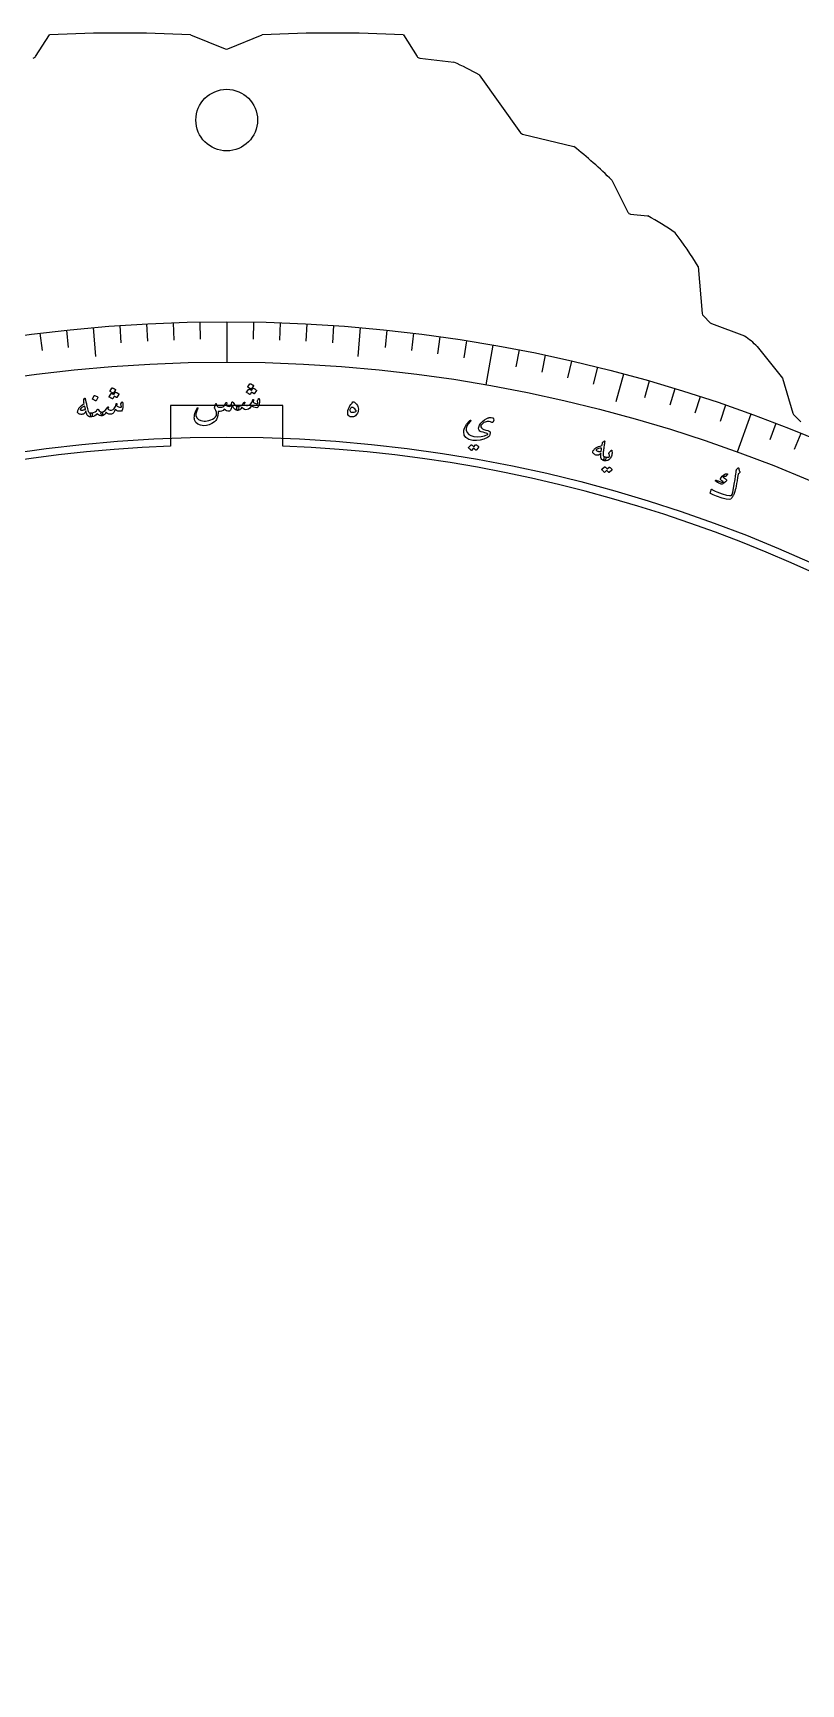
# Model space of a CAD drawing. Header units: millimetres. Extents: x -65 to 65, y -65 to 77.
# Drawn here: x -8.2 to 24.2, y 7.2 to 76.9 of the extents above; entities that cross this region are included whole.
import ezdxf

# ---------------------------------------------------------------- set-up
doc = ezdxf.new("R2010")
doc.units = ezdxf.units.MM
for name, color, linetype in [('CUT_INNER', 6, 'Continuous'), ('CUT_OUTER', 1, 'Continuous'), ('ENGRAVE', 7, 'Continuous'), ('ENGRAVE_FINE', 8, 'Continuous'), ('TEXT', 5, 'Continuous')]:
    doc.layers.add(name, color=color, linetype=linetype)

msp = doc.modelspace()

# ---------------------------------------------------------------- linework, layer by layer
at = {"layer": 'CUT_INNER'}
for points in [[(2.375, 61.135), (-2.375, 61.135), (-2.375, 59.4273)], [(2.375, 59.4273), (2.375, 61.135)]]:
    msp.add_lwpolyline(points, dxfattribs=at)
msp.add_circle((0, 73.1806), 1.3, dxfattribs=at)
for centre, radius, start, end in [((0.0001, -0.0002), 59.4749, 92.288724, 16.523657), ((0.0006, 0.0004), 59.4743, 16.523207, 87.71201)]:
    msp.add_arc(centre, radius, start, end, dxfattribs=at)
at = {"layer": 'CUT_OUTER'}
for points in [[(-8.0634, 75.8631), (-7.4816, 76.7774), (-7.4794, 76.7804)], [(-1.5243, 76.7804), (-1.5209, 76.7792), (-0.0701, 76.1821)], [(0.0441, 76.1821), (1.4942, 76.7792), (1.4976, 76.7804)], [(7.4528, 76.7804), (7.4549, 76.7774), (8.0374, 75.863)], [(8.1463, 75.7947), (9.583, 75.6253), (9.5862, 75.6248)], [(10.6527, 75.0918), (10.655, 75.0889), (12.398, 72.6486)], [(12.4851, 72.59), (14.6494, 72.0703), (14.6529, 72.0692)], [(16.2525, 70.6471), (16.2542, 70.644), (16.9272, 69.298)], [(17.0449, 69.216), (17.7597, 69.1371), (17.7638, 69.1364)], [(19.897, 67.0032), (19.8975, 66.9994), (20.0699, 65.0135)], [(20.1132, 64.9204), (20.4072, 64.6265)], [(20.4606, 64.5921), (21.8484, 64.0713), (21.8522, 64.0696)], [(22.3884, 63.6223), (23.4504, 62.2949), (23.4525, 62.292), (23.4537, 62.2886), (23.8865, 60.8175)], [(23.9243, 60.7538), (24.2329, 60.4452)]]:
    msp.add_lwpolyline(points, dxfattribs=at)
for centre, radius, start, end in [((-4.5018, 17.5576), 59.2977, 87.121798, 92.878337), ((4.4751, 15.8872), 60.966, 87.200492, 92.799379), ((-0.013, 76.3208), 0.15, 247.627302, 292.381375), ((-8.1899, 75.9436), 0.15, 276.721275, 327.531273), ((8.1639, 75.9436), 0.15, 212.495836, 263.275859), ((3.9832, 63.0793), 13.7397, 60.960307, 65.934005), ((12.5201, 72.7358), 0.15, 215.537678, 256.497295), ((1.0077, 55.1107), 21.7666, 45.542794, 51.179138), ((17.0613, 69.3651), 0.15, 206.565051, 263.69557), ((11.9244, 58.3511), 12.2646, 55.226135, 61.568096), ((5.8088, 58.3662), 16.5249, 31.511182, 37.497293), ((20.2193, 65.0265), 0.15, 184.961093, 225), ((20.5133, 64.7325), 0.15, 225, 249.432477), ((19.9138, 61.2016), 3.4617, 44.370062, 55.946761), ((24.0304, 60.8599), 0.15, 196.393543, 225)]:
    msp.add_arc(centre, radius, start, end, dxfattribs=at)
at = {"layer": 'ENGRAVE'}
for points in [[(-5.6362, 64.4224), (-5.5303, 63.2115)], [(0, 64.6685), (0, 62.9668)], [(5.6362, 64.4224), (5.5303, 63.2115)], [(11.2296, 63.686), (10.9341, 62.0102)], [(16.7374, 62.465), (16.4228, 61.2909)], [(22.1179, 60.7685), (21.5359, 59.1694)]]:
    msp.add_lwpolyline(points, dxfattribs=at)
for radius in [64.6685, 62.9668, 59.8065]:
    msp.add_circle((0, 0), radius, dxfattribs=at)
at = {"layer": 'ENGRAVE_FINE'}
for points in [[(-7.8811, 64.1865), (-7.7922, 63.4626)], [(-6.7597, 64.3142), (-6.6835, 63.5889)], [(-4.511, 64.511), (-4.4602, 63.7834)], [(-3.3845, 64.5799), (-3.3463, 63.8516)], [(-2.2569, 64.6291), (-2.2314, 63.9002)], [(-1.1286, 64.6587), (-1.1159, 63.9295)], [(1.1286, 64.6587), (1.1159, 63.9295)], [(2.2569, 64.6291), (2.2314, 63.9002)], [(3.3845, 64.5799), (3.3463, 63.8516)], [(4.511, 64.511), (4.4602, 63.7834)], [(6.7597, 64.3142), (6.6835, 63.5889)], [(7.8811, 64.1865), (7.7922, 63.4626)], [(9.0001, 64.0392), (8.8986, 63.3169)], [(10.1164, 63.8723), (10.0023, 63.152)], [(12.3393, 63.4804), (12.2002, 62.7645)], [(13.4453, 63.2553), (13.2937, 62.542)], [(14.5472, 63.0111), (14.3832, 62.3004)], [(15.6447, 62.7476), (15.4683, 62.0399)], [(17.8251, 62.1634), (17.624, 61.4623)], [(18.9072, 61.8428), (18.694, 61.1454)], [(19.9837, 61.5034), (19.7583, 60.8098)], [(21.054, 61.1453), (20.8166, 60.4557)], [(23.1751, 60.3732), (22.9138, 59.6924)], [(24.2252, 59.9596), (23.952, 59.2834)]]:
    msp.add_lwpolyline(points, dxfattribs=at)
at = {"layer": 'TEXT'}
for points in [[(0.9824, 62.0536), (0.9848, 62.0558), (0.988, 62.0571), (0.9921, 62.0575), (0.9972, 62.057), (1.0152, 62.05), (1.0326, 62.0423), (1.0495, 62.0339), (1.0657, 62.0249), (1.0815, 62.0151), (1.0969, 62.0044), (1.1119, 61.9927), (1.1266, 61.9802), (1.1302, 61.9757), (1.1319, 61.9715), (1.1319, 61.9675), (1.13, 61.9638), (1.0394, 61.8272), (1.0361, 61.8247), (1.032, 61.8246), (1.027, 61.8267), (1.0211, 61.8311), (1.016, 61.8348), (1.0079, 61.8404), (0.9969, 61.8479), (0.983, 61.8572), (0.9658, 61.8684), (0.9453, 61.8814), (0.9213, 61.8963), (0.8938, 61.9131), (0.8902, 61.9159), (0.8884, 61.9186), (0.8884, 61.9214), (0.8903, 61.9241)], [(-5.9989, 61.4328), (-5.9892, 61.4452), (-5.9809, 61.4474), (-5.974, 61.4394), (-5.9683, 61.4212), (-5.9659, 61.4101), (-5.9625, 61.3948), (-5.958, 61.3753), (-5.9523, 61.3515), (-5.9457, 61.3233), (-5.9381, 61.2903), (-5.9297, 61.2527), (-5.9203, 61.2103), (-5.9111, 61.1687), (-5.9028, 61.1314), (-5.8956, 61.0985), (-5.8893, 61.07), (-5.8841, 61.0459), (-5.8799, 61.0263), (-5.8767, 61.0114), (-5.8745, 61.0011), (-5.8589, 60.936), (-5.8406, 60.8861), (-5.8197, 60.8512), (-5.7962, 60.8314), (-5.7803, 60.8244), (-5.7615, 60.8206), (-5.7398, 60.82), (-5.7152, 60.8227), (-5.7005, 60.8216), (-5.6886, 60.8156), (-5.6797, 60.8044), (-5.6738, 60.7882), (-5.6703, 60.7683), (-5.6691, 60.748), (-5.6702, 60.7273), (-5.6734, 60.7061), (-5.6784, 60.6878), (-5.6845, 60.674), (-5.6917, 60.6646), (-5.6999, 60.6598), (-5.7471, 60.6558), (-5.7885, 60.6605), (-5.8242, 60.674), (-5.8542, 60.6962), (-5.8809, 60.7305), (-5.9047, 60.7767), (-5.9257, 60.8348), (-5.9436, 60.9049), (-5.9649, 60.8591), (-5.9875, 60.8225), (-6.0115, 60.7951), (-6.0368, 60.777), (-6.058, 60.7693), (-6.0833, 60.7646), (-6.1129, 60.7629), (-6.1466, 60.7641), (-6.1824, 60.7685), (-6.2128, 60.7748), (-6.2377, 60.7829), (-6.2571, 60.7931), (-6.2732, 60.8064), (-6.2845, 60.8208), (-6.2909, 60.8365), (-6.2925, 60.8534), (-6.2905, 60.8748), (-6.2858, 60.8988), (-6.2783, 60.9254), (-6.2682, 60.9546), (-6.2566, 60.984), (-6.2462, 61.0075), (-6.237, 61.0253), (-6.2291, 61.0371), (-6.1834, 61.087), (-6.1328, 61.1346), (-6.0773, 61.1799), (-6.0169, 61.2228), (-6.0227, 61.2573), (-6.0273, 61.2871), (-6.0308, 61.3122), (-6.0332, 61.3327), (-6.0338, 61.3499), (-6.0323, 61.3656), (-6.0285, 61.3797), (-6.0225, 61.3922)], [(-5.5885, 61.5518), (-5.5864, 61.5543), (-5.5834, 61.556), (-5.5793, 61.5568), (-5.5742, 61.5568), (-5.5374, 61.5457), (-5.5024, 61.5313), (-5.4692, 61.5135), (-5.4378, 61.4923), (-5.4346, 61.489), (-5.4331, 61.4855), (-5.4331, 61.4818), (-5.4347, 61.478), (-5.5081, 61.3328), (-5.511, 61.3292), (-5.515, 61.328), (-5.5201, 61.3293), (-5.5264, 61.3329), (-5.5319, 61.3361), (-5.5404, 61.3408), (-5.5521, 61.347), (-5.567, 61.3548), (-5.5851, 61.3641), (-5.6069, 61.3749), (-5.6322, 61.3872), (-5.6612, 61.401), (-5.6651, 61.4034), (-5.6671, 61.4059), (-5.6674, 61.4086), (-5.6658, 61.4115)], [(-4.7073, 61.693), (-4.7052, 61.6954), (-4.7021, 61.697), (-4.698, 61.6978), (-4.6929, 61.6977), (-4.6744, 61.6924), (-4.6564, 61.6863), (-4.6389, 61.6796), (-4.6219, 61.6721), (-4.6054, 61.6637), (-4.5891, 61.6545), (-4.5731, 61.6443), (-4.5574, 61.6331), (-4.5543, 61.6296), (-4.5527, 61.6257), (-4.5528, 61.6215), (-4.5544, 61.6169), (-4.6318, 61.4726), (-4.634, 61.4706), (-4.6375, 61.4704), (-4.6424, 61.4718), (-4.6484, 61.475), (-4.6525, 61.4772), (-4.6587, 61.4806), (-4.6673, 61.4852), (-4.6781, 61.491), (-4.6912, 61.4978), (-4.7065, 61.5057), (-4.7241, 61.5145), (-4.744, 61.5242), (-4.7999, 61.4178), (-4.8029, 61.415), (-4.807, 61.4145), (-4.8122, 61.4161), (-4.8184, 61.42), (-4.8239, 61.4232), (-4.8324, 61.428), (-4.844, 61.4344), (-4.8587, 61.4423), (-4.8768, 61.4518), (-4.8984, 61.4629), (-4.9236, 61.4755), (-4.9524, 61.4896), (-4.9555, 61.492), (-4.957, 61.4947), (-4.9569, 61.4974), (-4.9551, 61.5003), (-4.876, 61.6379), (-4.8739, 61.6403), (-4.8708, 61.642), (-4.8668, 61.6427), (-4.8617, 61.6427), (-4.8486, 61.639), (-4.8355, 61.6349), (-4.8226, 61.6305), (-4.8098, 61.6258), (-4.7971, 61.6206), (-4.7848, 61.6147), (-4.7727, 61.6083), (-4.761, 61.6013)], [(-4.8483, 61.8717), (-4.8462, 61.8741), (-4.8431, 61.8757), (-4.839, 61.8765), (-4.8339, 61.8764), (-4.8153, 61.8712), (-4.7973, 61.8652), (-4.7797, 61.8584), (-4.7627, 61.851), (-4.7461, 61.8427), (-4.7298, 61.8334), (-4.7137, 61.8233), (-4.6979, 61.8122), (-4.6939, 61.808), (-4.6918, 61.804), (-4.6915, 61.8), (-4.693, 61.7961), (-4.7704, 61.6516), (-4.7734, 61.6489), (-4.7775, 61.6484), (-4.7827, 61.65), (-4.7889, 61.6538), (-4.7944, 61.6571), (-4.8029, 61.6619), (-4.8146, 61.6683), (-4.8293, 61.6762), (-4.8475, 61.6857), (-4.8692, 61.6968), (-4.8945, 61.7094), (-4.9233, 61.7235), (-4.9272, 61.7259), (-4.9293, 61.7285), (-4.9295, 61.7312), (-4.9279, 61.7341)], [(1.35, 61.4302), (1.3541, 61.4329), (1.3587, 61.4319), (1.364, 61.4272), (1.3698, 61.4189), (1.376, 61.4049), (1.3804, 61.385), (1.3832, 61.3593), (1.3842, 61.3277), (1.3839, 61.2917), (1.3812, 61.2568), (1.376, 61.2228), (1.3683, 61.1898), (1.3467, 61.1257), (1.3233, 61.0799), (1.298, 61.0522), (1.2708, 61.0428), (1.2072, 61.0479), (1.1485, 61.0657), (1.0948, 61.0963), (1.046, 61.1398), (1.0109, 61.0732), (0.9697, 61.0215), (0.9225, 60.9846), (0.8692, 60.9626), (0.8137, 60.9584), (0.7577, 60.9732), (0.7012, 61.007), (0.6441, 61.0599), (0.5969, 61.0007), (0.5508, 60.9586), (0.5058, 60.9334), (0.4619, 60.9252), (0.4531, 60.9303), (0.4449, 60.9453), (0.4371, 60.9704), (0.4299, 61.0054), (0.4275, 61.04), (0.4322, 61.0654), (0.4441, 61.0817), (0.4631, 61.0888), (0.5469, 61.1071), (0.6205, 61.1433), (0.6839, 61.1975), (0.7373, 61.2698), (0.7401, 61.2737), (0.7432, 61.2765), (0.7466, 61.2782), (0.7501, 61.2787), (0.7544, 61.2782), (0.7582, 61.2768), (0.7616, 61.2745), (0.7645, 61.2712), (0.7661, 61.2614), (0.7619, 61.2449), (0.752, 61.2216), (0.7363, 61.1916), (0.7561, 61.1681), (0.7871, 61.1505), (0.8292, 61.1389), (0.8826, 61.1333), (0.9493, 61.1463), (1.0083, 61.1909), (1.0594, 61.2672), (1.1028, 61.3752), (1.105, 61.3807), (1.1076, 61.3846), (1.1106, 61.387), (1.114, 61.3877), (1.1191, 61.3872), (1.1235, 61.3857), (1.1272, 61.3834), (1.1303, 61.3801), (1.1324, 61.3755), (1.1337, 61.371), (1.1341, 61.3664), (1.1336, 61.3619), (1.114, 61.2859), (1.1349, 61.2666), (1.1601, 61.2496), (1.1897, 61.2347), (1.2237, 61.222), (1.2568, 61.2135), (1.282, 61.2112), (1.2995, 61.2153), (1.3092, 61.2257), (1.3126, 61.2417), (1.3114, 61.2647), (1.3055, 61.2946), (1.295, 61.3314), (1.2972, 61.3417), (1.3071, 61.3616), (1.3247, 61.3911), (1.35, 61.4302)], [(1.1061, 61.8624), (1.1084, 61.8646), (1.1117, 61.8659), (1.1158, 61.8663), (1.1208, 61.8658), (1.1388, 61.8587), (1.1561, 61.851), (1.1729, 61.8426), (1.1891, 61.8336), (1.2048, 61.8237), (1.2201, 61.813), (1.2351, 61.8013), (1.2497, 61.7887), (1.2524, 61.7849), (1.2536, 61.7809), (1.2532, 61.7767), (1.2512, 61.7724), (1.1606, 61.6359), (1.1581, 61.6342), (1.1546, 61.6342), (1.1499, 61.6361), (1.1442, 61.6399), (1.1404, 61.6424), (1.1345, 61.6464), (1.1264, 61.6518), (1.1162, 61.6586), (1.1038, 61.6666), (1.0892, 61.6759), (1.0726, 61.6863), (1.0537, 61.6979), (0.988, 61.5971), (0.9847, 61.5947), (0.9806, 61.5945), (0.9756, 61.5966), (0.9698, 61.6011), (0.9647, 61.6048), (0.9567, 61.6103), (0.9457, 61.6178), (0.9318, 61.6271), (0.9147, 61.6383), (0.8942, 61.6513), (0.8702, 61.6662), (0.8429, 61.6829), (0.8401, 61.6857), (0.8389, 61.6884), (0.8392, 61.6911), (0.8412, 61.6938), (0.9329, 61.8234), (0.9352, 61.8257), (0.9385, 61.827), (0.9426, 61.8274), (0.9476, 61.8268), (0.9603, 61.8219), (0.9729, 61.8167), (0.9854, 61.8111), (0.9977, 61.8051), (1.0098, 61.7988), (1.0216, 61.7918), (1.033, 61.7843), (1.044, 61.7762)], [(-5.9933, 61.1137), (-6.0568, 61.0847), (-6.1098, 61.0515), (-6.1522, 61.014), (-6.1841, 60.9723), (-6.1859, 60.9668), (-6.1854, 60.9621), (-6.1823, 60.9581), (-6.1768, 60.9548), (-6.1571, 60.9486), (-6.1361, 60.9445), (-6.1136, 60.9425), (-6.0897, 60.9425), (-6.0645, 60.9446), (-6.0379, 60.9488), (-6.0098, 60.9551), (-5.9804, 60.9634), (-5.9759, 60.9653), (-5.9713, 60.9684), (-5.9666, 60.9726), (-5.9617, 60.978), (-5.9643, 60.9927), (-5.9672, 61.0081), (-5.9705, 61.0241), (-5.9743, 61.0407), (-5.9784, 61.058), (-5.983, 61.0759), (-5.9879, 61.0945), (-5.9933, 61.1137)], [(-5.2747, 60.8624), (-5.26, 60.859), (-5.2491, 60.8551), (-5.242, 60.8506), (-5.2387, 60.8455), (-5.2366, 60.8374), (-5.2353, 60.8275), (-5.2348, 60.8157), (-5.235, 60.802), (-5.2381, 60.7578), (-5.2434, 60.726), (-5.2509, 60.7066), (-5.2606, 60.6994), (-5.3098, 60.7021), (-5.3603, 60.7185), (-5.412, 60.7487), (-5.465, 60.7927), (-5.5075, 60.7443), (-5.5608, 60.706), (-5.6249, 60.6778), (-5.6999, 60.6598), (-5.7083, 60.6607), (-5.7154, 60.6651), (-5.7213, 60.6732), (-5.7259, 60.6847), (-5.7475, 60.7594), (-5.7499, 60.7677), (-5.7501, 60.7769), (-5.7481, 60.787), (-5.7439, 60.798), (-5.7387, 60.8068), (-5.7322, 60.8138), (-5.7244, 60.8191), (-5.7152, 60.8227), (-5.6254, 60.8447), (-5.5527, 60.876), (-5.4971, 60.9167), (-5.4588, 60.9667), (-5.4544, 60.9735), (-5.4489, 60.9785), (-5.4424, 60.9818), (-5.4347, 60.9834), (-5.4275, 60.983), (-5.4222, 60.9804), (-5.4187, 60.9756), (-5.417, 60.9686), (-5.4162, 60.9618), (-5.415, 60.956), (-5.4134, 60.9511), (-5.4115, 60.9472), (-5.3778, 60.9133), (-5.3438, 60.8879), (-5.3095, 60.8709), (-5.2747, 60.8624)], [(-4.4239, 61.2856), (-4.4201, 61.2886), (-4.4153, 61.288), (-4.4097, 61.2839), (-4.4031, 61.2762), (-4.3956, 61.2628), (-4.3893, 61.2434), (-4.3842, 61.2181), (-4.3802, 61.1867), (-4.3771, 61.1509), (-4.3765, 61.1159), (-4.3785, 61.0816), (-4.383, 61.048), (-4.3985, 60.9822), (-4.4176, 60.9343), (-4.4402, 60.9044), (-4.4663, 60.8925), (-4.5302, 60.8915), (-4.5903, 60.9038), (-4.6466, 60.9292), (-4.6993, 60.9679), (-4.728, 60.8983), (-4.7641, 60.843), (-4.8076, 60.8018), (-4.8586, 60.7749), (-4.9135, 60.7655), (-4.9707, 60.7749), (-5.0301, 60.8033), (-5.0918, 60.8506), (-5.1333, 60.7873), (-5.1752, 60.741), (-5.2177, 60.7117), (-5.2606, 60.6994), (-5.2698, 60.7037), (-5.2794, 60.7179), (-5.2895, 60.7421), (-5.3, 60.7763), (-5.3057, 60.8105), (-5.3034, 60.8362), (-5.2931, 60.8535), (-5.2747, 60.8624), (-5.193, 60.8885), (-5.1232, 60.9315), (-5.0651, 60.9914), (-5.0188, 61.0683), (-5.0163, 61.0725), (-5.0135, 61.0756), (-5.0104, 61.0775), (-5.0069, 61.0784), (-5.0025, 61.0783), (-4.9986, 61.0773), (-4.995, 61.0753), (-4.9918, 61.0723), (-4.9893, 61.0627), (-4.9919, 61.0459), (-4.9996, 61.0218), (-5.0124, 60.9904), (-4.9905, 60.9688), (-4.958, 60.9543), (-4.915, 60.9467), (-4.8613, 60.9461), (-4.7961, 60.9653), (-4.7416, 61.0152), (-4.6978, 61.096), (-4.6648, 61.2076), (-4.6631, 61.2133), (-4.6609, 61.2174), (-4.6582, 61.22), (-4.6548, 61.2211), (-4.6497, 61.221), (-4.6451, 61.22), (-4.6412, 61.218), (-4.6379, 61.2151), (-4.6353, 61.2107), (-4.6336, 61.2063), (-4.6328, 61.2018), (-4.6329, 61.1972), (-4.6453, 61.1197), (-4.6227, 61.1025), (-4.5959, 61.0879), (-4.5651, 61.0759), (-4.5301, 61.0664), (-4.4963, 61.061), (-4.4709, 61.0612), (-4.4539, 61.0669), (-4.4453, 61.0781), (-4.4434, 61.0944), (-4.4468, 61.1172), (-4.4554, 61.1464), (-4.4693, 61.1821), (-4.4681, 61.1925), (-4.4602, 61.2133), (-4.4454, 61.2443), (-4.4239, 61.2856)], [(0.2136, 61.2593), (0.2171, 61.2685), (0.2223, 61.2761), (0.229, 61.2821), (0.2373, 61.2865), (0.2481, 61.2881), (0.2587, 61.2841), (0.269, 61.2744), (0.279, 61.259), (0.3236, 61.1841), (0.3691, 61.1308), (0.4156, 61.0991), (0.4631, 61.0888), (0.486, 61.083), (0.5001, 61.064), (0.5055, 61.0319), (0.5022, 60.9867), (0.4961, 60.9597), (0.4873, 60.9405), (0.4759, 60.929), (0.4619, 60.9252), (0.3982, 60.9385), (0.3406, 60.9774), (0.2892, 61.0418), (0.244, 61.1319), (0.2403, 61.14), (0.2363, 61.1424), (0.2321, 61.1391), (0.2276, 61.1302), (0.2062, 61.0632), (0.1878, 61.0094), (0.1724, 60.9688), (0.16, 60.9413), (0.1477, 60.9215), (0.1324, 60.9073), (0.1142, 60.8988), (0.0931, 60.896), (0.0416, 60.9005), (-0.0081, 60.9156), (-0.0561, 60.9414), (-0.1022, 60.9778), (-0.1541, 60.932), (-0.2141, 60.9021), (-0.2823, 60.8879), (-0.3586, 60.8896), (-0.3608, 60.8418), (-0.3644, 60.7968), (-0.3693, 60.7545), (-0.3756, 60.7149), (-0.3833, 60.678), (-0.3923, 60.6435), (-0.4026, 60.6115), (-0.4144, 60.582), (-0.4334, 60.5426), (-0.4569, 60.5067), (-0.485, 60.4741), (-0.5175, 60.4448), (-0.6246, 60.3734), (-0.7357, 60.3226), (-0.851, 60.2924), (-0.9705, 60.2829), (-1.1079, 60.3), (-1.2178, 60.347), (-1.3003, 60.4243), (-1.3554, 60.5319), (-1.3641, 60.57), (-1.3672, 60.6157), (-1.3646, 60.669), (-1.3563, 60.73), (-1.3411, 60.7973), (-1.3178, 60.8695), (-1.2865, 60.9467), (-1.247, 61.0288), (-1.2433, 61.0344), (-1.2395, 61.0385), (-1.2353, 61.0409), (-1.2309, 61.0418), (-1.225, 61.0414), (-1.22, 61.0398), (-1.2159, 61.037), (-1.2126, 61.0331), (-1.2105, 61.0285), (-1.2097, 61.0236), (-1.2103, 61.0185), (-1.2122, 61.0131), (-1.2581, 60.9145), (-1.2876, 60.832), (-1.301, 60.7655), (-1.2982, 60.7149), (-1.2569, 60.6215), (-1.186, 60.5509), (-1.0856, 60.503), (-0.9557, 60.4777), (-0.8916, 60.4761), (-0.8234, 60.4842), (-0.751, 60.5017), (-0.6744, 60.5287), (-0.5978, 60.5645), (-0.5323, 60.6065), (-0.4781, 60.6547), (-0.435, 60.7091), (-0.4249, 60.7812), (-0.4329, 60.8554), (-0.4594, 60.9318), (-0.5042, 61.0103), (-0.5087, 61.0193), (-0.5111, 61.028), (-0.5115, 61.0365), (-0.5099, 61.0448), (-0.4694, 61.196), (-0.4636, 61.2097), (-0.4568, 61.2161), (-0.4491, 61.2153), (-0.4404, 61.2072), (-0.4287, 61.1852), (-0.4174, 61.161), (-0.4066, 61.1344), (-0.3962, 61.1057), (-0.3772, 61.0811), (-0.3389, 61.0674), (-0.2811, 61.0644), (-0.2039, 61.0721), (-0.1621, 61.0841), (-0.1256, 61.1054), (-0.0942, 61.1361), (-0.0681, 61.176), (-0.0646, 61.1816), (-0.0613, 61.1876), (-0.0582, 61.1939), (-0.0554, 61.2005), (-0.0527, 61.2074), (-0.05, 61.2144), (-0.0472, 61.2215), (-0.0445, 61.2287), (-0.039, 61.2424), (-0.0332, 61.2524), (-0.0272, 61.2587), (-0.0209, 61.2615), (-0.0155, 61.2616), (-0.01, 61.2601), (-0.0045, 61.257), (0.0009, 61.2524), (0.0055, 61.2475), (0.0082, 61.2419), (0.0091, 61.2357), (0.0082, 61.2287), (-0.01, 61.176), (-0.0122, 61.16), (-0.01, 61.1465), (-0.0032, 61.1355), (0.0082, 61.1269), (0.0439, 61.1107), (0.0802, 61.1019), (0.1173, 61.1006), (0.155, 61.1067), (0.1675, 61.1183), (0.1814, 61.1476), (0.1968, 61.1946), (0.2136, 61.2593)], [(5.3136, 61.2897), (5.3298, 61.2955), (5.3475, 61.2954), (5.3668, 61.2895), (5.3877, 61.2778), (5.4385, 61.237), (5.4803, 61.192), (5.5133, 61.1427), (5.5374, 61.0892), (5.5524, 61.0343), (5.558, 60.9792), (5.5542, 60.9237), (5.541, 60.868), (5.5218, 60.8178), (5.4974, 60.7738), (5.468, 60.736), (5.4335, 60.7043), (5.3955, 60.6797), (5.3559, 60.6633), (5.3144, 60.6549), (5.2712, 60.6547), (5.2156, 60.6636), (5.1712, 60.6834), (5.1382, 60.714), (5.1166, 60.7555), (5.1056, 60.8047), (5.1049, 60.86), (5.1145, 60.9216), (5.1344, 60.9894), (5.1634, 61.059), (5.2001, 61.1243), (5.2445, 61.1853), (5.2966, 61.2419), (5.2985, 61.2446), (5.3, 61.2494), (5.3013, 61.2562), (5.3023, 61.2651), (5.3037, 61.2748), (5.3061, 61.2821), (5.3094, 61.2871), (5.3136, 61.2897)], [(5.4515, 60.8852), (5.4599, 60.894), (5.462, 60.9061), (5.4578, 60.9216), (5.4473, 60.9403), (5.4094, 60.9898), (5.3714, 61.0255), (5.3333, 61.0476), (5.2952, 61.0559), (5.2765, 61.0542), (5.2587, 61.0458), (5.2417, 61.0308), (5.2254, 61.009), (5.2119, 60.9852), (5.2029, 60.964), (5.1985, 60.9453), (5.1986, 60.9292), (5.2087, 60.8988), (5.2286, 60.876), (5.2582, 60.8608), (5.2976, 60.8532), (5.3417, 60.8521), (5.3821, 60.8571), (5.4187, 60.8682), (5.4515, 60.8852)], [(11.1893, 60.4232), (11.1348, 60.4533), (11.0702, 60.466), (10.9954, 60.4612), (10.9106, 60.4391), (10.8547, 60.4134), (10.8059, 60.3794), (10.7643, 60.3372), (10.7298, 60.2868), (10.7254, 60.2763), (10.7232, 60.2649), (10.7231, 60.2527), (10.7251, 60.2396), (10.7467, 60.1963), (10.789, 60.159), (10.8522, 60.1275), (10.9363, 60.1019), (11.0193, 60.0773), (11.0778, 60.0496), (11.1117, 60.0187), (11.121, 59.9848), (11.1106, 59.9192), (11.0871, 59.8635), (11.0504, 59.8176), (11.0008, 59.7814), (10.8522, 59.7147), (10.6996, 59.6731), (10.5429, 59.6566), (10.3819, 59.6651), (10.2117, 59.7069), (10.0917, 59.7812), (10.0216, 59.8884), (10.0016, 60.0286), (10.0113, 60.1021), (10.035, 60.1797), (10.0728, 60.2614), (10.1246, 60.3471), (10.1416, 60.3706), (10.1588, 60.393), (10.1762, 60.4145), (10.1937, 60.4351), (10.2117, 60.4547), (10.23, 60.4736), (10.2488, 60.4918), (10.2681, 60.5091), (10.278, 60.516), (10.2863, 60.518), (10.2927, 60.5153), (10.2974, 60.5078), (10.2993, 60.4992), (10.2987, 60.491), (10.2957, 60.4832), (10.2902, 60.4759), (10.1963, 60.3696), (10.1346, 60.2699), (10.105, 60.1767), (10.1072, 60.0902), (10.1446, 59.993), (10.2107, 59.9177), (10.3056, 59.8641), (10.4292, 59.8321), (10.5922, 59.8168), (10.7427, 59.8242), (10.8812, 59.8545), (11.0075, 59.9077), (11.0154, 59.9128), (11.0191, 59.9185), (11.0186, 59.9251), (11.0139, 59.9324), (10.9921, 59.9485), (10.9524, 59.9659), (10.8948, 59.9847), (10.8193, 60.0048), (10.743, 60.0285), (10.6867, 60.0572), (10.6503, 60.0911), (10.6339, 60.1303), (10.6307, 60.1734), (10.6354, 60.2172), (10.6481, 60.2617), (10.6688, 60.3069), (10.7252, 60.3927), (10.7959, 60.4684), (10.881, 60.5339), (10.9803, 60.589), (11.0064, 60.6016), (11.0314, 60.6121), (11.0554, 60.6204), (11.0782, 60.6267), (11.0999, 60.6309), (11.1203, 60.6333), (11.1395, 60.6338), (11.1574, 60.6325), (11.2248, 60.6134), (11.2613, 60.5758), (11.2669, 60.5197), (11.2416, 60.445), (11.2295, 60.4258), (11.2167, 60.4158), (11.2033, 60.415), (11.1893, 60.4232)], [(10.5045, 59.4812), (10.5071, 59.483), (10.5104, 59.4838), (10.5145, 59.4835), (10.5193, 59.4822), (10.5355, 59.4726), (10.551, 59.4623), (10.5659, 59.4515), (10.58, 59.4401), (10.5936, 59.428), (10.6067, 59.415), (10.6193, 59.4012), (10.6314, 59.3866), (10.6335, 59.3824), (10.634, 59.3783), (10.633, 59.3742), (10.6303, 59.3702), (10.5216, 59.2492), (10.5189, 59.2478), (10.5155, 59.2484), (10.5114, 59.251), (10.5064, 59.2556), (10.5031, 59.2596), (10.4977, 59.2652), (10.49, 59.2725), (10.4801, 59.2815), (10.468, 59.2922), (10.4534, 59.3049), (10.4365, 59.3195), (10.4171, 59.3359), (10.3318, 59.242), (10.3282, 59.2393), (10.3241, 59.2392), (10.3195, 59.2417), (10.3145, 59.2469), (10.3102, 59.2513), (10.3034, 59.258), (10.2939, 59.267), (10.282, 59.2783), (10.2672, 59.292), (10.2495, 59.3079), (10.2288, 59.3263), (10.205, 59.347), (10.2027, 59.3501), (10.202, 59.353), (10.2028, 59.3557), (10.2051, 59.358), (10.3141, 59.4739), (10.3167, 59.4757), (10.32, 59.4765), (10.324, 59.4763), (10.3288, 59.475), (10.3427, 59.4676), (10.3561, 59.4594), (10.3689, 59.4506), (10.3811, 59.441), (10.3927, 59.4308), (10.4038, 59.4202), (10.4143, 59.4091), (10.4243, 59.3974)], [(15.9252, 59.6353), (15.9385, 59.6435), (15.9471, 59.6426), (15.9508, 59.6327), (15.9497, 59.6137), (15.948, 59.6025), (15.9459, 59.5869), (15.9433, 59.5671), (15.9402, 59.5428), (15.9366, 59.514), (15.9321, 59.4805), (15.9268, 59.4423), (15.9207, 59.3994), (15.9148, 59.3571), (15.9094, 59.3194), (15.9047, 59.286), (15.9005, 59.257), (15.897, 59.2326), (15.8941, 59.2129), (15.8918, 59.1978), (15.8903, 59.1873), (15.8821, 59.1209), (15.8816, 59.0678), (15.889, 59.0278), (15.9041, 59.001), (15.9165, 58.9888), (15.9328, 58.9787), (15.9529, 58.9705), (15.9768, 58.9644), (15.9903, 58.9583), (15.9992, 58.9484), (16.0037, 58.9349), (16.0035, 58.9176), (15.9998, 58.8978), (15.9938, 58.8783), (15.9856, 58.8592), (15.9751, 58.8405), (15.964, 58.8252), (15.9535, 58.8144), (15.9435, 58.8082), (15.934, 58.8065), (15.8884, 58.8193), (15.8513, 58.8382), (15.8226, 58.8634), (15.8023, 58.8947), (15.7893, 58.9362), (15.7832, 58.9878), (15.784, 59.0496), (15.7917, 59.1215), (15.7557, 59.0861), (15.7217, 59.0597), (15.6897, 59.0425), (15.6597, 59.0344), (15.6371, 59.0346), (15.6117, 59.0391), (15.5834, 59.0478), (15.5523, 59.0609), (15.5203, 59.0775), (15.494, 59.094), (15.4736, 59.1104), (15.459, 59.1267), (15.4485, 59.1448), (15.443, 59.1623), (15.4425, 59.1793), (15.447, 59.1956), (15.4564, 59.215), (15.4692, 59.2358), (15.4855, 59.2581), (15.5052, 59.2818), (15.5264, 59.3053), (15.5444, 59.3237), (15.5592, 59.3371), (15.5708, 59.3455), (15.6311, 59.3761), (15.6952, 59.403), (15.7631, 59.4259), (15.8347, 59.4449), (15.8413, 59.4793), (15.8474, 59.5088), (15.853, 59.5335), (15.8579, 59.5535), (15.8634, 59.5699), (15.8703, 59.5841), (15.8788, 59.5959), (15.8888, 59.6055)], [(15.8185, 59.3345), (15.7488, 59.3296), (15.6876, 59.3171), (15.6347, 59.2968), (15.5902, 59.269), (15.5866, 59.2645), (15.5855, 59.2599), (15.5869, 59.255), (15.5909, 59.25), (15.6071, 59.2373), (15.6254, 59.2261), (15.6458, 59.2163), (15.6681, 59.208), (15.6925, 59.2011), (15.7189, 59.1957), (15.7474, 59.1917), (15.7778, 59.1892), (15.7827, 59.1894), (15.7881, 59.1907), (15.794, 59.193), (15.8004, 59.1963), (15.8032, 59.211), (15.8059, 59.2264), (15.8084, 59.2425), (15.8107, 59.2594), (15.8129, 59.2771), (15.8149, 59.2955), (15.8168, 59.3146), (15.8185, 59.3345)], [(16.1397, 59.1481), (16.2186, 59.2434), (16.2291, 59.2533), (16.238, 59.2555), (16.2452, 59.2499), (16.2507, 59.2364), (16.2574, 59.1989), (16.2602, 59.161), (16.2591, 59.1226), (16.254, 59.0837), (16.2449, 59.0442), (16.2316, 59.0039), (16.214, 58.9627), (16.1923, 58.9207), (16.1427, 58.8535), (16.0831, 58.8121), (16.0136, 58.7964), (15.934, 58.8065), (15.9267, 58.8145), (15.9222, 58.8337), (15.9205, 58.8642), (15.9216, 58.9059), (15.9245, 58.9276), (15.9297, 58.9447), (15.9372, 58.9571), (15.9469, 58.965), (15.9536, 58.9672), (15.9608, 58.9678), (15.9686, 58.9669), (15.9768, 58.9644), (16.0257, 58.9528), (16.0704, 58.9512), (16.1112, 58.9596), (16.1478, 58.9781), (16.1497, 58.9798), (16.1509, 58.9825), (16.1514, 58.986), (16.1512, 58.9904), (16.1511, 59.017), (16.1478, 59.045), (16.1413, 59.0744), (16.1317, 59.105), (16.1289, 59.1164), (16.1293, 59.1273), (16.1329, 59.1379), (16.1397, 59.1481)], [(16.1393, 58.5374), (16.142, 58.539), (16.1454, 58.5395), (16.1495, 58.5389), (16.1541, 58.5371), (16.1694, 58.5259), (16.184, 58.5142), (16.1979, 58.502), (16.211, 58.4893), (16.2235, 58.4759), (16.2354, 58.4618), (16.2467, 58.4469), (16.2574, 58.4311), (16.2591, 58.4268), (16.2593, 58.4226), (16.2578, 58.4186), (16.2548, 58.4149), (16.1347, 58.3048), (16.132, 58.3037), (16.1286, 58.3046), (16.1247, 58.3076), (16.1201, 58.3126), (16.1172, 58.3169), (16.1123, 58.323), (16.1053, 58.331), (16.0963, 58.3409), (16.0851, 58.3528), (16.0717, 58.3668), (16.0561, 58.3829), (16.0383, 58.4012), (15.9442, 58.3158), (15.9403, 58.3134), (15.9362, 58.3137), (15.9319, 58.3166), (15.9273, 58.3222), (15.9234, 58.3271), (15.9172, 58.3344), (15.9086, 58.3443), (15.8977, 58.3567), (15.8842, 58.3717), (15.8679, 58.3893), (15.8489, 58.4095), (15.8271, 58.4324), (15.8251, 58.4358), (15.8246, 58.4387), (15.8256, 58.4413), (15.8282, 58.4434), (15.948, 58.5484), (15.9508, 58.55), (15.9542, 58.5505), (15.9582, 58.5498), (15.9629, 58.5481), (15.9761, 58.5394), (15.9887, 58.53), (16.0007, 58.5199), (16.012, 58.5092), (16.0227, 58.498), (16.0328, 58.4863), (16.0423, 58.4742), (16.0512, 58.4617)], [(21.6085, 58.4843), (21.6115, 58.4625), (21.6152, 58.4414), (21.6198, 58.4211), (21.6252, 58.4016), (21.6314, 58.3829), (21.6386, 58.3649), (21.6469, 58.3476), (21.6561, 58.331), (21.6589, 58.3226), (21.6578, 58.3144), (21.6529, 58.3064), (21.6441, 58.2986), (21.594, 58.259), (21.5889, 58.2546), (21.585, 58.2507), (21.5823, 58.2474), (21.5808, 58.2445), (21.5579, 58.0958), (21.5362, 57.9618), (21.5156, 57.8424), (21.4963, 57.7378), (21.4782, 57.6479), (21.4613, 57.5731), (21.4455, 57.5132), (21.4309, 57.4682), (21.3998, 57.3848), (21.3884, 57.3589), (21.3758, 57.3333), (21.3618, 57.3082), (21.3465, 57.2834), (21.3298, 57.259), (21.3116, 57.235), (21.2918, 57.2115), (21.2706, 57.1885), (21.2045, 57.1671), (21.0817, 57.1813), (20.9022, 57.2309), (20.6657, 57.3151), (20.5929, 57.3442), (20.5261, 57.373), (20.4655, 57.4014), (20.4109, 57.4295), (20.4065, 57.4336), (20.4039, 57.4383), (20.4033, 57.4434), (20.4045, 57.4492), (20.4122, 57.476), (20.4195, 57.5003), (20.4262, 57.5221), (20.4324, 57.5415), (20.4382, 57.5586), (20.4436, 57.5737), (20.4487, 57.5867), (20.4534, 57.5977), (20.4564, 57.6038), (20.4599, 57.6065), (20.4639, 57.6059), (20.4684, 57.602), (20.504, 57.5757), (20.5523, 57.5485), (20.6132, 57.5203), (20.6868, 57.4911), (20.909, 57.4108), (21.0864, 57.3578), (21.2193, 57.3327), (21.3079, 57.3356), (21.327, 57.3875), (21.3515, 57.4857), (21.3812, 57.6301), (21.416, 57.8209), (21.4492, 58.0125), (21.4736, 58.1577), (21.4893, 58.2564), (21.4964, 58.3087), (21.4979, 58.3231), (21.4993, 58.3367), (21.5006, 58.3493), (21.5019, 58.3609), (21.5029, 58.3715), (21.5039, 58.381), (21.5046, 58.3893), (21.5051, 58.3965), (21.5073, 58.4118), (21.5119, 58.4255), (21.5188, 58.4376), (21.5281, 58.4481), (21.5849, 58.5008), (21.5893, 58.5042), (21.5933, 58.5059), (21.5969, 58.5062), (21.6002, 58.5048), (21.6035, 58.5011), (21.606, 58.4964), (21.6076, 58.4908), (21.6085, 58.4843)], [(21.1303, 58.2567), (21.1334, 58.2551), (21.1358, 58.2528), (21.1374, 58.2498), (21.1382, 58.2461), (21.1379, 58.2432), (21.1371, 58.2403), (21.1357, 58.2372), (21.1339, 58.2342), (21.0648, 58.1567), (21.057, 58.1491), (21.0498, 58.1438), (21.0432, 58.1406), (21.0371, 58.1397), (21.0133, 58.1414), (20.9919, 58.1401), (20.9731, 58.1356), (20.9569, 58.1281), (20.9523, 58.1227), (20.9531, 58.1149), (20.9594, 58.1047), (20.9712, 58.092), (20.9796, 58.0852), (20.9884, 58.0785), (20.9977, 58.0719), (21.0073, 58.0654), (21.0175, 58.0589), (21.0282, 58.0525), (21.0396, 58.0461), (21.0516, 58.0397), (21.0887, 58.0058), (21.0892, 57.9636), (21.0532, 57.9133), (20.9806, 57.8547), (20.9539, 57.8391), (20.9293, 57.8283), (20.907, 57.8222), (20.8869, 57.8209), (20.8664, 57.8238), (20.8394, 57.8318), (20.806, 57.8446), (20.7661, 57.8625), (20.7459, 57.872), (20.727, 57.8818), (20.7094, 57.8918), (20.6931, 57.9021), (20.678, 57.9123), (20.664, 57.9222), (20.651, 57.9316), (20.6391, 57.9407), (20.6324, 57.9483), (20.6284, 57.9556), (20.6269, 57.9628), (20.6281, 57.9697), (20.6316, 57.9761), (20.6365, 57.9797), (20.6429, 57.9807), (20.6508, 57.979), (20.6753, 57.9721), (20.703, 57.9637), (20.7339, 57.954), (20.7678, 57.943), (20.8312, 57.9222), (20.8816, 57.9083), (20.9188, 57.9013), (20.943, 57.9011), (20.9466, 57.9021), (20.949, 57.9043), (20.9505, 57.9075), (20.9508, 57.9118), (20.9502, 57.9148), (20.9482, 57.9181), (20.9449, 57.9216), (20.9402, 57.9254), (20.8946, 57.9553), (20.8759, 57.9688), (20.8608, 57.983), (20.8494, 57.9977), (20.8415, 58.0131), (20.8362, 58.0297), (20.8351, 58.0453), (20.8383, 58.0599), (20.8457, 58.0734), (20.9119, 58.1587), (20.9814, 58.2178), (21.0542, 58.2504), (21.1303, 58.2567)]]:
    msp.add_lwpolyline(points, close=True, dxfattribs=at)

doc.saveas('drawing.dxf')
